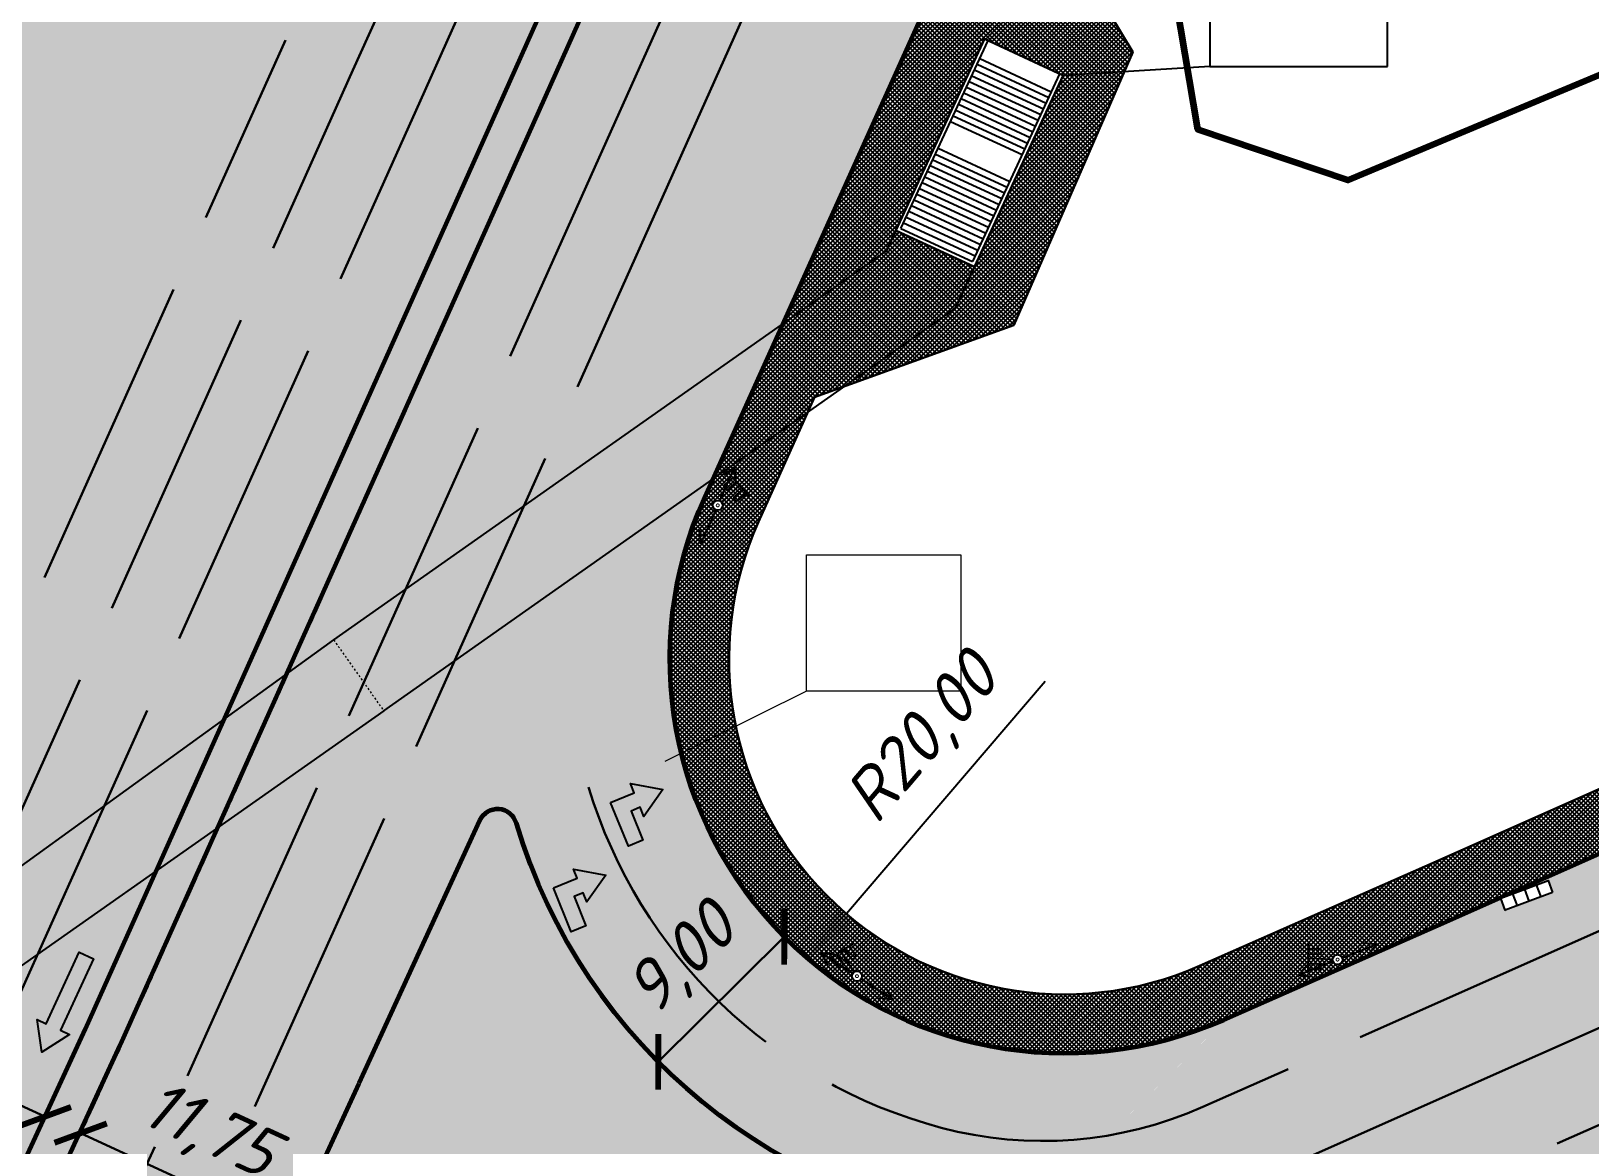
# Model space of a CAD drawing. Header units: metres. Extents: x 34785 to 38791, y 49888 to 55971.
# Drawn here: x 34937.5 to 35016.5, y 51437.3 to 51493.8 of the extents above; entities that cross this region are included whole.
import ezdxf

# ---------------------------------------------------------------- set-up
doc = ezdxf.new("R2010")
doc.units = ezdxf.units.M
doc.set_wipeout_variables(frame=1)
for name, pattern in [('CENTER', [2, 1.25, -0.25, 0.25, -0.25]), ('DASHED', [0.75, 0.5, -0.25]), ('DGN Style 3', [0.04996752550165467, 0.03569108964403905, -0.01427643585761562]), ('Трубопроводы', [2, 1.6, -0.4])]:
    doc.linetypes.add(name, pattern=pattern)
for name, color, linetype in [('08_Ось', 1, 'Continuous'), ('12_Тротуар', 33, 'Continuous'), ('13_Знаки', 7, 'Continuous'), ('_3Борт_проезды', 7, 'Continuous'), ('_4Борт_тротуар', 7, 'Continuous'), ('____пр.часть', 7, 'Continuous'), ('____размеры', 7, 'Continuous'), ('____Троутары', 7, 'Continuous'), ('___bort', 7, 'Continuous'), ('___тротуары', 7, 'Continuous'), ('__Освещение', 7, 'Continuous'), ('_Борт_тунель', 7, 'Continuous'), ('_РАЗМЕТКА', 7, 'Трубопроводы'), ('ливнеприемники', 7, 'Continuous')]:
    doc.layers.add(name, color=color, linetype=linetype)
for name, color, linetype, lineweight in [('11_Разметка', 7, 'DASHED', 30), ('8 Перех', 7, 'Continuous', 0), ('_ЗНАКИ', 7, 'Continuous', 0)]:
    doc.layers.add(name, color=color, linetype=linetype, lineweight=lineweight)
doc.styles.add('ACAD', font='isocpeui.ttf', dxfattribs={"height": 2.5})
doc.styles.get("Standard").update_dxf_attribs({"font": 'arial.ttf'})
doc.dimstyles.new('GENPLAN', dxfattribs={"dimtxt": 2.5, "dimasz": 2, "dimexe": 1.3, "dimexo": 1.5, "dimgap": 1.2, "dimtad": 1, "dimzin": 0, "dimtxsty": 'Standard', "dimblk1": 'OBLIQUE', "dimblk2": 'OBLIQUE', "dimsah": 1, "dimcen": -2, "dimaunit": 1, "dimadec": 3, "dimazin": 0, "dimtfac": 0.75, "dimtix": 1, "dimtmove": 0, "dimatfit": 3, "dimfxl": 1, "dimtvp": 1.2, "dimarcsym": 0})
picture_1 = doc.add_image_def('image2.gif', size_in_pixel=(600, 598))
picture_2 = doc.add_image_def('image9.png', size_in_pixel=(1200, 1062))

# ---------------------------------------------------------------- blocks, each defined once
blk = doc.blocks.new('блок')
at = {"color": 5, "linetype": 'Continuous'}
for p, q in [((35187.62339700857, 51625.3974191385), (35186.87737450856, 51625.3974191385)), ((35187.09372100857, 51625.39571369632), (35187.09372100857, 51624.8052961385)), ((35187.37720950857, 51625.39834821327), (35187.37720950857, 51624.8052961385)), ((35187.62339700857, 51625.3974191385), (35188.37687950856, 51625.3974191385)), ((35187.86958450857, 51625.39665174402), (35187.86958450857, 51624.78707663849)), ((35188.13815250857, 51625.39665174402), (35188.13815250857, 51624.7961861385))]:
    blk.add_line(p, q, dxfattribs=at)
for points in [[(35186.7105432247, 51625.17240654149), (35186.75613753038, 51625.85721414952)], [(35187.29460797047, 51625.43166757642), (35186.75613753038, 51625.85721414952)], [(35187.94030999055, 51622.37271890267), (35188.47545987415, 51621.94300399391)], [(35188.52637026227, 51622.62743692204), (35188.47545987415, 51621.94300399391)]]:
    blk.add_lwpolyline(points, dxfattribs=at)
for centre, radius, start, end in [((35187.23546525856, 51624.93132654334, 0.1), 0.189671018749069, 221.6415580309559, 318.3584419690441), ((35187.99971219188, 51624.91416870242, 0.1), 0.1818944932519912, 224.3238462181604, 319.561470587205)]:
    blk.add_arc(centre, radius, start, end, dxfattribs=at)
blk.add_wipeout([(35187.88439807256, 51623.84411248673), (35187.889137268794, 51623.87174591106), (35187.890962023834, 51623.899723337505), (35187.88985234529, 51623.92773823952), (35187.88582039102, 51623.95548367998), (35187.87891033597, 51623.98265567402), (35187.86919788813, 51624.00895651961), (35187.85678945913, 51624.03409805916), (35187.841820998314, 51624.05780483672), (35187.824456503266, 51624.07981711585), (35187.80488622302, 51624.09989372544), (35187.78332457368, 51624.117814701945), (35187.76000778917, 51624.13338369939), (35187.735191333064, 51624.14643014058), (35187.70914709966, 51624.15681108599), (35187.68216043501, 51624.164412799786), (35187.65452701068, 51624.16915199603), (35187.62654958424, 51624.17097675107), (35187.59853468223, 51624.16986707252), (35187.57078924177, 51624.165835118256), (35187.54361724773, 51624.158925063195), (35187.51731640214, 51624.14921261537), (35187.492174862586, 51624.13680418637), (35187.46846808503, 51624.12183572555), (35187.4464558059, 51624.1044712305), (35187.42637919631, 51624.084900950256), (35187.408458219805, 51624.06333930091), (35187.39288922236, 51624.0400225164), (35187.37984278116, 51624.0152060603), (35187.36946183576, 51623.98916182689), (35187.36186012196, 51623.96217516225), (35187.35712092572, 51623.934541737915), (35187.35529617068, 51623.90656431147), (35187.35640584923, 51623.87854940946), (35187.360437803494, 51623.850803969006), (35187.36734785855, 51623.823631974956), (35187.37706030638, 51623.797331129375), (35187.38946873538, 51623.77218958982), (35187.4044371962, 51623.74848281227), (35187.42180169125, 51623.726470533125), (35187.441371971494, 51623.70639392354), (35187.46293362084, 51623.68847294704), (35187.486250405345, 51623.67290394959), (35187.51106686145, 51623.6598575084), (35187.537111094854, 51623.649476563), (35187.5640977595, 51623.64187484919), (35187.591731183835, 51623.637135652956), (35187.61970861028, 51623.63531089791), (35187.64772351229, 51623.63642057646), (35187.675468952744, 51623.64045253073), (35187.70264094679, 51623.64736258578), (35187.728941792375, 51623.65707503362), (35187.75408333193, 51623.66948346261), (35187.77779010948, 51623.68445192343), (35187.79980238862, 51623.701816418485), (35187.819878998205, 51623.72138669872), (35187.83779997471, 51623.742948348074), (35187.85336897215, 51623.76626513258), (35187.86641541335, 51623.791081588686), (35187.87679635875, 51623.81712582209)], dxfattribs=at)
for p, q in [((35187.52196816464, 51624.13194650638), (35186.75613753038, 51625.85721414952)), ((35187.62339700857, 51624.1494056385), (35187.62339700857, 51625.3974191385)), ((35187.72304884415, 51623.67416621704), (35188.47545987415, 51621.94300399391))]:
    blk.add_line(p, q, dxfattribs=at)
at = {"color": 5, "linetype": 'Continuous', "const_width": 0.15}
blk.add_lwpolyline([(35187.59839700857, 51623.9034466385, 1), (35187.64839700857, 51623.9034466385, 1)], format="xyb", close=True, dxfattribs=at)
at = {"color": 5, "linetype": 'Continuous'}
blk.add_circle((35187.62339700857, 51623.9034466385), 0.25, dxfattribs=at)
blk = doc.blocks.new('*D57')
at = {"layer": '____Троутары', "color": 0, "lineweight": -2, "transparency": 16777216}
blk.add_line((34988.86633087678, 51460.78051053139), (34978.78971688806, 51449.00241250623), dxfattribs=at)
at = {"layer": '____Троутары', "color": 0, "transparency": 16777216}
blk.add_solid([(34978.40978752678, 51449.32745662698), (34979.16964624935, 51448.67736838548), (34976.83945216357, 51446.72283633851)], dxfattribs=at)
at = {"layer": 'Defpoints', "color": 0, "transparency": 16777216}
for p in [(34989.84121699344, 51461.92001078994), (34976.83945216357, 51446.72283633851)]:
    blk.add_point(p, dxfattribs=at)
at = {"layer": '____Троутары', "color": 0, "transparency": 16777216, "insert": (34982.75153769372, 51457.7864878547), "char_height": 2.5, "attachment_point": 5, "rotation": 49.45174476587432, "style": 'ACAD'}
blk.add_mtext('R20,00', dxfattribs=at)
blk = doc.blocks.new('_Oblique')
at = {"color": 0, "linetype": 'ByBlock', "lineweight": -2}
blk.add_line((-0.5, -0.5), (0.5, 0.5), dxfattribs=at)
blk = doc.blocks.new('_ArchTick')
at = {"color": 0, "linetype": 'ByBlock', "const_width": 0.15}
blk.add_lwpolyline([(-0.5, -0.5), (0.5, 0.5)], dxfattribs=at)
blk = doc.blocks.new('*D88')
at = {"layer": '____размеры', "color": 0, "lineweight": 30, "transparency": 16777216}
blk.add_line((34975.64112641492, 51447.83606860173), (34969.2510856546, 51441.49829461703), dxfattribs=at)
at = {"layer": '____размеры', "color": 0, "lineweight": -2, "transparency": 16777216}
for p, q in [((34976.69742207904, 51446.77106180834), (34976.55658265716, 51446.91306271412)), ((34968.19478999048, 51442.56330141042), (34968.33562941237, 51442.42130050463))]:
    blk.add_line(p, q, dxfattribs=at)
at = {"layer": 'Defpoints', "color": 0, "transparency": 16777216}
for p in [(34975.64112641492, 51447.83606860173), (34969.2510856546, 51441.49829461703), (34969.2510856546, 51441.49829461703)]:
    blk.add_point(p, dxfattribs=at)
at = {"layer": '____размеры', "color": 0, "lineweight": 30, "transparency": 16777216, "xscale": 2, "yscale": 2, "zscale": 2}
for p, rotation in [((34975.64112641492, 51447.83606860173), 44.76471618429696), ((34969.2510856546, 51441.49829461703), 224.764716184297)]:
    blk.add_blockref('_ArchTick', p, dxfattribs=dict(at, rotation=rotation))
at = {"layer": '____размеры', "color": 0, "transparency": 16777216, "insert": (34970.54477383935, 51446.58419383748), "char_height": 2.5, "attachment_point": 5, "rotation": 44.764716184296944, "style": 'ACAD'}
blk.add_mtext('9,00', dxfattribs=at)
blk = doc.blocks.new('*D90')
at = {"layer": '____размеры', "color": 0, "lineweight": -2, "transparency": 16777216}
for p, q in [((34924.64685209282, 51446.54045356767), (34924.58591745883, 51446.40835062075)), ((34938.76072786793, 51440.03019868892), (34938.69979323393, 51439.89809574201))]:
    blk.add_line(p, q, dxfattribs=at)
at = {"layer": '____размеры', "color": 0, "lineweight": 30, "transparency": 16777216}
blk.add_line((34924.04140672671, 51445.22788119606), (34938.15528250182, 51438.71762631732), dxfattribs=at)
at = {"layer": 'Defpoints', "color": 0, "transparency": 16777216}
for p in [(34924.01857047885, 51445.17837346227), (34938.15528250182, 51438.71762631732), (34938.13244625395, 51438.66811858352)]:
    blk.add_point(p, dxfattribs=at)
at = {"layer": '____размеры', "color": 0, "lineweight": 30, "transparency": 16777216, "xscale": 2, "yscale": 2, "zscale": 2}
for p, rotation in [((34924.04140672671, 51445.22788119606), 155.2377173302796), ((34938.15528250182, 51438.71762631732), 335.2377173302796)]:
    blk.add_blockref('_ArchTick', p, dxfattribs=dict(at, rotation=rotation))
at = {"layer": '____размеры', "color": 0, "transparency": 16777216, "insert": (34932.22925151942, 51444.42449794641), "char_height": 2.5, "attachment_point": 5, "rotation": 335.23771733027957, "style": 'ACAD'}
blk.add_mtext('15,50', dxfattribs=at)
blk = doc.blocks.new('*D91')
at = {"layer": '____размеры', "color": 0, "lineweight": -2, "transparency": 16777216}
for p, q in [((34940.59893293193, 51439.24223153311), (34940.51516419587, 51439.06064347516)), ((34951.26837517141, 51434.32029062547), (34951.18460643535, 51434.13870256751))]:
    blk.add_line(p, q, dxfattribs=at)
at = {"layer": '____размеры', "color": 0, "lineweight": 30, "transparency": 16777216}
blk.add_line((34939.97060903162, 51437.88019454653), (34950.6400512711, 51432.95825363888), dxfattribs=at)
at = {"layer": 'Defpoints', "color": 0, "transparency": 16777216}
for p in [(34939.9706000501, 51437.88017507701), (34950.64004228958, 51432.95823416937), (34950.6400512711, 51432.95825363888)]:
    blk.add_point(p, dxfattribs=at)
at = {"layer": '____размеры', "color": 0, "lineweight": 30, "transparency": 16777216, "xscale": 2, "yscale": 2, "zscale": 2}
for p, rotation in [((34939.97060903162, 51437.88019454653), 155.2355607339314), ((34950.6400512711, 51432.95825363888), 335.2355607339314)]:
    blk.add_blockref('_ArchTick', p, dxfattribs=dict(at, rotation=rotation))
at = {"layer": '____размеры', "color": 0, "transparency": 16777216, "insert": (34946.43632933865, 51437.87092571369), "char_height": 2.5, "attachment_point": 5, "rotation": 335.23556073393144, "style": 'ACAD'}
blk.add_mtext('11,75', dxfattribs=at)
blk = doc.blocks.new('117VZ')
at = {"color": 0, "linetype": 'Continuous'}
blk.add_wipeout([(1.6285489435663936, -0.6645717324286404), (-1.62410949450276, -0.6644815814653429), (-1.6204336553285326, 0.6582993165949267), (1.6321981931370158, 0.6603834056063551)], dxfattribs=at)
for p, q in [((-0.7997398684807985, 0.6469083133864717), (-0.7997398684807985, -0.6530916866135283)), ((0.0002601315192016784, 0.6469083133864717), (0.0002601315192012343, -0.6530916866135285)), ((0.7984410262955048, 0.6449360717574699), (0.8020792367428977, -0.6550639282425301))]:
    blk.add_line(p, q, dxfattribs=at)
blk.add_lwpolyline([(1.596352316878786, -0.652825038273477), (-1.601558973704495, -0.6550639282425301), (-1.597909724133872, 0.6488805550154735), (1.600001566449409, 0.6511194449845266), (1.596352316878786, -0.652825038273477)], close=True, dxfattribs=at)
at = {"color": 7, "linetype": 'Continuous'}
blk.add_lwpolyline([(-1.624109494502759, -0.6644815814653431), (-1.624109494502758, -0.6644815814653432), (-1.601585331719413, -0.6644821353224458)], dxfattribs=at)

msp = doc.modelspace()

# ---------------------------------------------------------------- hatches: boundary and pattern name
at = {"layer": '____пр.часть', "lineweight": 30, "true_color": 0x939598, "transparency": 33554585}
h = msp.add_hatch(color=252, dxfattribs=at)
h.dxf.hatch_style = 1
edge = h.paths.add_edge_path()
edge.add_line((34865.20353559087, 52292.88609320332), (34859.25979325775, 52306.26231047075))
edge.add_arc((34839.15524581457, 52297.32882446601), 22.00000000208382, 23.95804235668056, 110.8843533301907)
edge.add_line((34831.31262271902, 52317.88346537925), (34829.17835730525, 52317.06913642545))
edge.add_line((34829.17835730525, 52317.06913642545), (34847.19967536553, 52325.32487608253))
edge.add_line((34847.19967536553, 52325.32487608253), (34853.10912412591, 52323.43542530289))
edge.add_arc((34853.24907699096, 52324.02506612614), 0.6060223633498893, 256.6477686835266, 369.3563728514596)
edge.add_line((34853.84703697708, 52324.12359003129), (34852.11227572164, 52327.56954702493))
edge.add_line((34852.11227572164, 52327.56954702493), (34859.71819915083, 52331.08844854283))
edge.add_line((34859.71819915083, 52331.08844854283), (34875.60101923163, 52295.34462919525))
edge.add_arc((34829.90886595425, 52275.04125191639), 50.00000000050895, 13.471760098258414, 23.958042353012786, ccw=False)
edge.add_line((34878.53310908793, 52286.68955564388), (34882.5958917852, 52269.73002760486))
edge.add_arc((34931.22013491852, 52281.37833133223), 50.00000000012743, 193.4717600982177, 203.9580446149915)
edge.add_line((34885.52798244305, 52261.07495224965), (34919.12932940434, 52185.79010337964))
edge.add_arc((34964.78802049549, 52206.16861969675), 49.99999999443588, 204.0522976161979, 208.2254327748344)
edge.add_line((34920.73334016336, 52182.52152388612), (34940.91218986097, 52144.92820671847))
edge.add_arc((34852.80282919007, 52097.63401509378), 99.99999999633634, 23.84641091188422, 28.22543277477189, ccw=False)
edge.add_line((34944.26607785222, 52138.06264533811), (34995.18215829806, 52018.80134819804))
edge.add_line((34995.18215829806, 52018.80134819804), (34983.96507432395, 52013.84376527147))
edge.add_arc((34982.40834075521, 52012.71545371998), 1.92263006355351, 35.93438434031003, 215.9343843404373)
edge.add_line((34980.85160718647, 52011.58714216849), (34987.63392275335, 51996.24324819262))
edge.add_line((34987.63392275335, 51996.24324819262), (35050.52051672102, 51854.9460850476))
edge.add_arc((35114.47255885644, 51883.4089785531), 69.99999999997861, 203.9922308046698, 214.008065726439)
edge.add_arc((33874.54866854432, 51046.81576894091), 1425.760492905205, 33.13305738836232, 34.008065726158975, ccw=False)
edge.add_arc((35070.99770321073, 51827.75510943577), 2.999999999994702, 213.1330573880977, 315.0850823070435)
edge.add_arc((35051.87749037435, 51846.81862068347), 29.99999999998171, 315.0850823070042, 331.7294880062929)
edge.add_arc((35051.87749037434, 51846.81862068347), 29.9999999999997, 331.7294880062938, 342.5251705295843)
edge.add_line((35080.49295921522, 51837.81001685065), (35081.89770737298, 51842.27214304511))
edge.add_line((35081.89770737298, 51842.27214304511), (35089.97828397109, 51867.93977058784))
edge.add_arc((35078.53209643473, 51871.54321212095), 12.00000000000532, 342.5251705296938, 383.9922305312064)
edge.add_line((35089.49530368124, 51876.422565241), (35028.1658341986, 52014.22109461844))
edge.add_line((35028.1658341986, 52014.22109461844), (35012.99505158117, 52048.54231652449))
edge.add_arc((35011.43831801441, 52047.41400497025), 1.922630063549076, 35.93438444136359, 191.7455395545329)
edge.add_line((35009.55594528091, 52047.02262375783), (34998.37762240422, 52042.09537246587))
edge.add_line((34998.37762240422, 52042.09537246587), (34952.43160893521, 52141.85090131257))
edge.add_arc((35043.8948575989, 52182.27953155794), 99.99999999815819, 199.6546555027742, 203.84641091207, ccw=False)
edge.add_line((34949.72115452388, 52148.64452525841), (34935.33290268527, 52188.92978473957))
edge.add_arc((34841.15919960714, 52155.29477843885), 100.0000000014858, 19.65465550281937, 23.95804461495635)
edge.add_line((34932.54350455923, 52195.90153660446), (34900.60639547826, 52267.7750534126))
edge.add_arc((34854.9142430006, 52247.47167432875), 50.00000000264298, 23.9580446152981, 34.44432911087208)
edge.add_line((34896.14805013508, 52275.75193510301), (34886.86924680437, 52289.28081979142))
edge.add_arc((34928.10305393603, 52317.5610805641), 49.99999999942184, 203.9580423256934, 214.4443291112097, ccw=False)
edge.add_line((34882.41090064996, 52297.25770330748), (34866.22096812899, 52333.69267021396))
edge.add_line((34866.22096812899, 52333.69267021396), (34873.87496766529, 52337.11135520889))
edge.add_line((34873.87496766529, 52337.11135520889), (34875.01656170307, 52334.14050649679))
edge.add_line((34875.01656170307, 52334.14050649679), (34875.80345046972, 52333.90852950644))
edge.add_line((34875.80345046972, 52333.90852950644), (34879.56431939234, 52339.76104772232))
edge.add_line((34879.56431939234, 52339.76104772232), (34898.71407585727, 52348.4192183496))
edge.add_line((34898.71407585727, 52348.4192183496), (34899.04437794968, 52348.55765459332))
edge.add_arc((34908.70794166086, 52325.50086521579), 24.99999999999717, 112.7395369926106, 203.9580423249062)
edge.add_line((34885.86186501742, 52315.34917658768), (34890.61416588088, 52304.65426328444))
edge.add_arc((34981.99847245464, 52345.26101779692), 100.000000000017, 203.9580423249066, 212.25687180621)
edge.add_line((34897.43209083255, 52291.88942329807), (34905.59042250185, 52280.54874514828))
edge.add_arc((34855.69751587098, 52246.32962961248), 60.50000000106817, 24.97545031651191, 34.444329111041384, ccw=False)
edge.add_arc((34921.42324506868, 52276.94694152186), 12.00718108453288, 204.989203248499, 292.4107510364524)
edge.add_line((34926.00090904143, 52265.84660863725), (34928.78074524801, 52267.07964204389))
edge.add_line((34928.78074524801, 52267.07964204389), (34931.61900560818, 52260.68087052815))
edge.add_arc((34937.74679373857, 52246.98946846512), 15.0001425934076, 114.1116039222171, 203.9578189039413)
edge.add_line((34924.0389936929, 52240.89845083827), (34927.75126421268, 52232.5440961306))
edge.add_line((34927.75126421268, 52232.5440961306), (34942.13885657907, 52200.16524621176))
edge.add_line((34942.13885657907, 52200.16524621176), (34942.95294562927, 52198.28644357422))
edge.add_arc((34989.01346419009, 52217.73968571639), 49.99999999934321, 202.896323701567, 212.7730636486073)
edge.add_line((34946.97240505047, 52190.67403689076), (34952.82039001838, 52181.59036468813))
edge.add_line((34952.82039001838, 52181.59036468813), (34963.96406113212, 52150.38951503488))
edge.add_line((34963.96406113212, 52150.38951503488), (34970.13322556006, 52136.43277653799))
edge.add_arc((35015.86484989333, 52156.64709166129), 50.00000000063348, 203.8464109120575, 215.8382585403488)
edge.add_line((34975.33119789135, 52127.37213554781), (34996.99936664968, 52097.37072380996))
edge.add_line((34996.99936664968, 52097.37072380996), (35014.40178265705, 52061.32953561925))
edge.add_arc((35025.20802407587, 52066.54730778734), 12.00000000000161, 205.7734811012697, 258.4413808008578)
edge.add_line((35022.80357940865, 52054.79066516105), (35042.56690384822, 52050.74871019433))
edge.add_line((35042.56690384822, 52050.74871019433), (35040.14788847225, 52043.58819557678))
edge.add_line((35040.14788847225, 52043.58819557678), (35021.08574596667, 52047.48674623871))
edge.add_line((35021.08574596667, 52047.48674623871), (35035.68639670706, 52015.75824591468))
edge.add_arc((35048.3961563279, 52006.88626697085), 15.49999999997519, 118.11973862163279, 145.0832413393292, ccw=False)
edge.add_line((35041.09076221157, 52020.55671746835), (35045.38518436036, 52014.29801762845))
edge.add_arc((35048.39615632792, 52006.88626697084), 8.000000000001508, 112.109105051214, 203.9922305312364)
edge.add_line((35041.08735149692, 52003.6333648908), (35059.68847906718, 51961.839296793))
edge.add_arc((35082.52849416411, 51972.00461579309), 25.00000000003511, 203.9922305311528, 272.8874259731611)
edge.add_line((35083.78783820759, 51947.03635488886), (35108.04093299856, 51948.25962753001))
edge.add_arc((35106.78158895505, 51973.2278884342), 24.99999999999408, 272.8874259732161, 338.9886212787381)
edge.add_line((35130.11931989485, 51964.2640547353), (35120.43819268117, 51938.36829851675))
edge.add_arc((35117.6309838189, 51939.42639983686), 3.000000000005581, 339.3474246797032, 467.7952733051588)
edge.add_arc((35106.78158897184, 51973.22788843526), 32.50000000020417, 272.8874259435289, 287.79527327662646, ccw=False)
edge.add_line((35108.41873621158, 51940.76914925875), (35084.16564142064, 51939.54587661759))
edge.add_arc((35082.52849416404, 51972.00461579322), 32.50000000016637, 252.1819156358801, 272.8874259732905, ccw=False)
edge.add_arc((35071.97163865181, 51939.15948218555), 1.999999999997412, 72.1819156355504, 203.992230531644)
edge.add_line((35070.14443744408, 51938.34625666554), (35095.28207057231, 51881.86559726403))
edge.add_arc((35097.10927178003, 51882.67882278514), 2.000000000420532, 203.9922305603782, 339.0161227419069)
edge.add_line((35098.97663424534, 51881.96261232386), (35106.24511537402, 51900.91359055485))
edge.add_line((35106.24511537402, 51900.91359055485), (35116.17176803129, 51897.10885894362))
edge.add_line((35116.17176803129, 51897.10885894362), (35104.47343458391, 51865.38245218099))
edge.add_arc((35118.54719116172, 51860.19310002599), 15.00000000000292, 159.7597860346364, 293.9872163681083)
edge.add_line((35124.6451832505, 51846.4885572578), (35129.53587978708, 51835.54536474275))
edge.add_line((35129.53587978708, 51835.54536474275), (35120.00246353014, 51831.28472089449))
edge.add_arc((35127.15054841003, 51817.9970567016), 15.08831127572543, 118.2779826596066, 191.4009202035237)
edge.add_line((35112.35995969235, 51815.01450367819), (35113.67777851903, 51808.54433714038))
edge.add_arc((35211.66596078862, 51828.50219612755), 99.99999999925708, 191.5123172041148, 199.3512800589824)
edge.add_line((35117.31548466011, 51795.36629936627), (35134.72949659745, 51745.78199719932))
edge.add_line((35134.72949659745, 51745.78199719932), (35126.71713907251, 51742.78777439199))
edge.add_line((35126.71713907251, 51742.78777439199), (35108.56687066489, 51787.08481418426))
edge.add_arc((35211.51067320452, 51829.26461999878), 111.2499999994185, 191.5123172041463, 202.2806900602556, ccw=False)
edge.add_line((35102.49882042937, 51807.06150187545), (35101.62527385769, 51811.35040083706))
edge.add_arc((35093.78621927607, 51809.75377211807), 7.999999999996456, 11.51231720413747, 109.0676693542744)
edge.add_arc((35095.61524589399, 51808.35581255864), 9.999999999492891, 116.3753876000319, 219.6441749130603)
edge.add_line((35087.91503028041, 51801.97563391738), (35092.7831450376, 51796.10032300353))
edge.add_line((35092.7831450376, 51796.10032300353), (35100.77185923037, 51786.45877139158))
edge.add_arc((35023.76970314026, 51722.65698491676), 99.99999999951893, 28.639940108702092, 39.64417495720829, ccw=False)
edge.add_line((35111.53461039503, 51770.58736207432), (35126.71813366367, 51742.78494134453))
edge.add_line((35126.71813366367, 51742.78494134453), (35118.37074506356, 51739.66217807903))
edge.add_arc((34825.22513352006, 51612.69474206294), 319.4606069231589, 23.41843563323757, 28.88118658897568)
edge.add_arc((35023.76970313999, 51722.65698491655), 92.49999999986528, 28.6399401087558, 39.64417495721095)
edge.add_line((35094.99669752358, 51781.67363740595), (35087.00798333072, 51791.31518901802))
edge.add_line((35087.00798333072, 51791.31518901802), (35083.2951222146, 51795.79622829609))
edge.add_line((35083.2951222146, 51795.79622829609), (35080.89413105045, 51798.69397625282))
edge.add_arc((35078.58406636772, 51796.77992265858), 2.999999999998984, 39.64417495694915, 162.5251705296729)
edge.add_line((35075.72251948364, 51797.68078304185), (35067.50567285024, 51771.58029919626))
edge.add_line((35067.50567285024, 51771.58029919626), (35060.34125012236, 51748.82279768569))
edge.add_arc((34918.2177548793, 51793.5655300551), 148.9999999999573, 334.94367707997714, 342.52517052968847, ccw=False)
edge.add_line((35053.19564899777, 51730.46269256478), (34992.72047792523, 51601.10541542048))
edge.add_line((34992.72047792523, 51601.10541542048), (34992.19430351963, 51599.97992065619))
edge.add_arc((34994.37219999536, 51599.57173670625), 2.215817500598614, 169.3847068913173, 348.6115046509646)
edge.add_line((34996.5443899179, 51599.13420026629), (34996.61581312522, 51599.28432682306))
edge.add_line((34996.61581312522, 51599.28432682306), (35020.62194865576, 51588.06133894595))
edge.add_line((35020.62194865576, 51588.06133894595), (35005.15593906092, 51553.73243798801))
edge.add_line((35005.15593906092, 51553.73243798801), (34996.25210472043, 51524.83980512013))
edge.add_line((34996.25210472043, 51524.83980512013), (34971.60636746709, 51470.13525654108))
edge.add_arc((34989.84121699324, 51461.92001078976), 19.99999999989273, 155.7472704870796, 293.7821618814421)
edge.add_line((34997.90642536993, 51443.61830557313), (34998.052205429, 51443.67421761093))
edge.add_line((34998.052205429, 51443.67421761093), (34987.26902896625, 51433.03430760046))
edge.add_arc((34989.84121699345, 51461.92001078997), 28.99999999999465, 196.6710331135511, 264.9113986427029, ccw=False)
edge.add_arc((34961.10218741599, 51453.31372361456), 0.999999999996542, 16.67103311273592, 155.3397166634001)
edge.add_line((34960.19338979694, 51453.73096082237), (34937.62977754119, 51404.75548430749))
edge.add_arc((34938.53781517858, 51404.33659571961), 0.9999999999938539, 155.2355607338906, 311.7990617482831)
edge.add_arc((35011.83560937824, 51322.35851246693), 108.9680533990452, 113.94768087931041, 131.8003725025143, ccw=False)
edge.add_line((34967.60522828739, 51421.94621276237), (34987.59774172016, 51431.12953009247))
edge.add_arc((34987.18033282737, 51432.03824886978), 1.000000000009133, 294.6711078049277, 444.9113986423704)
edge.add_line((34987.26902896625, 51433.03430760046), (34998.062966806, 51443.68094796744))
edge.add_line((34998.062966806, 51443.68094796744), (35153.85278973184, 51513.1098385079))
edge.add_arc((35103.09575115455, 51611.08557840477), 110.3427504346177, 297.3867410559023, 301.6509743725986)
edge.add_line((35160.99738724544, 51517.15516207719), (35168.25574098892, 51501.11939543553))
edge.add_line((35168.25574098892, 51501.11939543553), (35004.2621359363, 51428.77836366851))
edge.add_line((35004.2621359363, 51428.77836366851), (34994.72365629957, 51424.49867791263))
edge.add_line((34994.72365629957, 51424.49867791263), (34983.04278478731, 51419.13321197708))
edge.add_line((34983.04278478731, 51419.13321197708), (34971.36191327504, 51413.76774604154))
edge.add_arc((35011.8550440599, 51322.3330351314), 99.99999999989997, 113.8868226094358, 129.690781888804)
edge.add_arc((35011.85504406018, 51322.33303513111), 100.000000000301, 129.6907818888194, 145.4947411681206)
edge.add_arc((34936.86429202731, 51373.88288585451), 8.999999999968647, 145.4947411674176, 249.4181190284741)
edge.add_line((34933.70038149741, 51365.45734906696), (34931.52828735198, 51356.41842854526))
edge.add_arc((34927.30973994926, 51345.1843795057), 12.00000000050585, 69.41811887890246, 158.5665483267016)
edge.add_line((34916.13962842651, 51349.56942324339), (34914.68605027227, 51345.86776184644))
edge.add_line((34914.68605027227, 51345.86776184644), (34883.759532932, 51357.99605875822))
edge.add_arc((34875.32196223628, 51361.12773574585), 8.999999999998565, 339.6371585719534, 473.6264614779935)
edge.add_line((34871.7150124117, 51369.37333535794), (34875.00668253075, 51380.63666275928))
edge.add_arc((34869.48786856852, 51391.90714989628), 12.54915088183406, 296.0895827336478, 471.6077570399054)
edge.add_line((34864.86663838619, 51403.57442976166), (34880.60931364442, 51410.59557539796))
edge.add_arc((34868.42971185636, 51391.43820689356), 22.70126577371668, -9.880600478945325, 57.55319032455537, ccw=False)
edge.add_line((34890.79426070573, 51387.54277078275), (34897.65162024841, 51390.54244966011))
edge.add_arc((34896.44930367366, 51393.29098287833), 2.999999999595928, 293.6264607842426, 334.943677082796)
edge.add_line((34899.16697939386, 51392.0204559493), (34913.90218601873, 51423.53927885374))
edge.add_arc((34912.9962941116, 51423.96278782989), 1.000000000136835, 334.9436771023417, 474.0543755317656)
edge.add_line((34912.58869066784, 51424.8759468702), (34880.60373634741, 51410.59894045012))
edge.add_line((34880.60373634741, 51410.59894045012), (34864.86489525129, 51403.57767937508))
edge.add_line((34864.86489525129, 51403.57767937508), (34861.37504790772, 51411.87179671002))
edge.add_line((34861.37504790772, 51411.87179671002), (34914.05280132994, 51435.38537223814))
edge.add_arc((34905.90073234213, 51453.64855299119), 20.00000000001319, 294.0543758882395, 334.943677079757)
edge.add_line((34924.01857047882, 51445.17837346221), (34928.17701663895, 51454.07335073776))
edge.add_line((34928.17701663895, 51454.07335073776), (34932.07883428669, 51466.74692574392))
edge.add_arc((34920.61006019799, 51470.27782094241), 12.00000000001247, 342.8879540222841, 401.8868257520986)
edge.add_line((34929.5436412056, 51478.28975768585), (34914.1576598407, 51495.44564836576))
edge.add_line((34914.1576598407, 51495.44564836576), (34920.85784600362, 51501.45460097049))
edge.add_line((34920.85784600362, 51501.45460097049), (34923.02341607715, 51499.03991683586))
edge.add_arc((34931.95699726222, 51507.05185338169), 12.0000000001928, 221.8868244839728, 342.8519532772657)
edge.add_line((34943.4235505145, 51503.5137526882), (34980.31100148651, 51592.27055126877))
edge.add_line((34980.31100148651, 51592.27055126877), (34984.40826950189, 51601.03466759623))
edge.add_line((34984.40826950189, 51601.03466759623), (35046.40145969651, 51733.63900988815))
edge.add_arc((34918.21775487928, 51793.56553005512), 141.4999999999761, 334.9436770799879, 354.3647269509896)
edge.add_arc((35044.10639762552, 51781.1437899532), 15.00000000135819, 354.36472695982, 473.7504802303828)
edge.add_line((35038.06508220067, 51794.87341150581), (35029.65075805745, 51791.25841916238))
edge.add_line((35029.65075805745, 51791.25841916238), (35024.55141723272, 51802.8661192736))
edge.add_line((35024.55141723272, 51802.8661192736), (35032.9245661675, 51806.55585725261))
edge.add_line((35032.9245661675, 51806.55585725261), (35044.99618282495, 51811.86761647824))
edge.add_arc((35038.95486739848, 51825.59723802867), 15.00000000000559, 293.7504802393881, 383.9922308043767)
edge.add_line((35052.65887642754, 51831.69642949407), (34980.77803756872, 51993.20237176941))
edge.add_line((34980.77803756872, 51993.20237176941), (34974.01885694022, 52008.49392668232))
edge.add_arc((34966.70179704533, 52005.25963626641), 7.999999999992878, 23.84641088248959, 114.3369128019036)
edge.add_line((34963.40498548805, 52012.54874002173), (34962.10871655, 52011.96244648555))
edge.add_line((34962.10871655, 52011.96244648555), (34957.94561107548, 52018.31096702128))
edge.add_arc((34951.76408940543, 52031.97803656246), 15.0000000000226, 294.3369128024629, 375.4622175682611)
edge.add_line((34966.22118642702, 52035.97707966165), (34947.65065732868, 52103.11212528602))
edge.add_arc((34899.4603339223, 52089.7819816217), 50.00000000123435, 15.46221756831385, 23.8464109118811)
edge.add_line((34945.19195825617, 52109.99629674511), (34944.26799641343, 52112.08661123923))
edge.add_arc((34925.97534668032, 52104.00088519001), 20.00000000003148, 23.84641091204223, 36.98617564188718)
edge.add_line((34941.95096054172, 52116.03333139819), (34935.45978247769, 52124.65174135924))
edge.add_arc((34951.43539633882, 52136.68418756739), 19.99999999979481, 203.8464109120006, 216.9861756422679, ccw=False)
edge.add_line((34933.14274660592, 52128.59846151828), (34931.46122303906, 52132.40263710367))
edge.add_arc((34852.80282918578, 52097.63401509161), 86.00000000114011, 23.84641091202671, 28.22543277470265)
edge.add_line((34928.57687936658, 52138.30701989079), (34914.3341107258, 52164.84138269551))
edge.add_arc((34931.95598286067, 52174.30022102079), 20.00000000003665, 197.1217338557959, 208.2254327746913, ccw=False)
edge.add_line((34912.84235469061, 52168.41216377091), (34907.83615628329, 52184.66312921551))
edge.add_arc((34888.72252811258, 52178.77507196544), 20.00000000070677, 17.12173385579371, 23.95804461479517)
edge.add_line((34906.9993891034, 52186.89642359867), (34887.30682403668, 52231.21395724671))
edge.add_arc((34876.34070744336, 52226.3411462689), 11.99999999849726, 23.95804460774474, 114.7529384581297)
edge.add_line((34871.31623170229, 52237.23860668367), (34866.78661245568, 52235.15014192702))
edge.add_line((34866.78661245568, 52235.15014192702), (34864.12214733654, 52244.37723418872))
edge.add_line((34864.12214733654, 52244.37723418872), (34867.52111820505, 52245.92586316689))
edge.add_arc((34862.5457870289, 52256.84584850056), 11.99999999999713, 294.4948173690126, 373.4717600981755)
edge.add_line((34874.21560538086, 52259.64144139511), (34868.54649177126, 52283.30637707643))
edge.add_arc((34819.92224863571, 52271.65807334831), 50.00000000247597, 13.47176009846461, 23.95804235110739)
edge.add_line((34865.61440191556, 52291.96145062644), (34865.20353559087, 52292.88609320332))
at = {"layer": '____Троутары', "transparency": 33554559}
h = msp.add_hatch(dxfattribs=at)
h.set_pattern_fill('ANSI37', color=1, scale=0.05)
h.set_pattern_definition([(45, (0, 0), (-0.1122532015133644, 0.1122532015133644), []), (135, (0, 0), (-0.1122532015133644, -0.1122532015133644), [])])
h.paths.add_polyline_path([(35110.12432116859, 51757.52203411379), (35104.95224235092, 51766.99258378745, 0.02069821609819847), (35101.00828444811, 51773.55346374843, -0.0258893040127211), (35096.95830492038, 51755.95377136518, -0.0001626065163088575), (35096.92712556208, 51755.84463188782), (35099.82894038151, 51755.08079216273, 7.299160662979534e-05), (35099.84316799663, 51755.13062798078, 0.01484651300616947), (35102.43281033917, 51765.34681574156), (35107.44297289443, 51756.17274956327), (35109.07036762609, 51752.6481871603), (35112.83189796094, 51751.65804599843)])
h.paths.add_polyline_path([(35112.83189796094, 51751.65804599843), (35109.07036762609, 51752.6481871603), (35115.64706500911, 51738.40457442089), (35181.02329347286, 51590.30545191879), (35182.83279765808, 51586.13860072206, -0.1434099332680201), (35185.4621116858, 51574.19814128586, -0.06209637492606153), (35181.7032071202, 51553.0827967557, -0.07155595721777396), (35172.259665844, 51533.41648090361), (35168.07664880926, 51527.74589646314, -0.1219840657973432), (35159.47931293915, 51519.74358351003, -0.02494617175735175), (35150.10142310787, 51514.58204025674), (35100.14214106382, 51492.35741873259, -0.4188069250676367), (35096.13271826125, 51493.84279650408), (35093.39685631945, 51492.61191899781, 0.4170982062322063), (35101.38405004515, 51489.62643512505), (35151.36800767944, 51511.86203370155, 0.02491122578614018), (35160.99738724544, 51517.15516207719, 0.1205132095458872), (35170.54024965248, 51526.03195584881), (35174.71358949587, 51531.68942168846, 0.071792996072649), (35184.56699608706, 51552.18906376751, 0.06205011103932594), (35188.45681118559, 51574.01840480153, 0.1416888892742), (35185.53134349822, 51587.45605301107), (35183.77142912168, 51591.5087108529), (35118.3707450635, 51739.66217807914)])
h.paths.add_polyline_path([(35089.95883201982, 51728.67635736974, 0.03976318851694313), (35099.82894038151, 51755.08079216273), (35096.92712556208, 51755.84463188782, -0.03970054697694442), (35087.23301643668, 51729.92947055611), (35022.6692643652, 51587.10420865916), (35025.38186172662, 51585.83605588798), (35025.40293070469, 51585.86846259126)])
h.paths.add_polyline_path([(35025.38186172662, 51585.83605588798), (35020.62194865575, 51588.06133894593), (35005.15593906095, 51553.73243798808), (34996.25210472043, 51524.83980512013), (34971.60636746709, 51470.13525654108, 0.6875051369677431), (34997.90642536993, 51443.61830557313), (35009.33243565929, 51448.65352785453), (35083.68828788128, 51481.71880343631, 0.3352187277704234), (35087.19043705166, 51488.04685939784), (35084.22038588212, 51487.62401657806, -0.3352187277702742), (35082.46931129692, 51484.4599885973), (35008.11805332765, 51451.396756032), (34996.69664411346, 51446.36356135565, -0.686817181936152), (34974.3285694258, 51468.87398558441), (34977.17038682269, 51475.20345671816), (34987.27261875453, 51478.86216247306), (34993.3078532503, 51492.70283226803), (34988.58552943093, 51500.57143962529), (34999.06405155471, 51523.77780735827), (35007.89116648988, 51552.50015112538), (35017.33054868384, 51573.45213712109)])
h.paths.add_polyline_path([(34985.78809496502, 51493.3786171875), (34989.78025892989, 51491.52781857101), (34985.27934014433, 51481.81935778857), (34981.28706854494, 51483.670206713)], flags=16)
at = {"layer": '___bort', "transparency": 33554585}
h = msp.add_hatch(color=102, dxfattribs=at)
h.dxf.hatch_style = 1
h.paths.add_polyline_path([(34987.59774172016, 51431.12953009247, 0.7689941237748047), (34987.26902896626, 51433.03430760045, -0.3068778741400643), (34962.06015506858, 51453.60059985372, 0.6915854671104322), (34960.19338979694, 51453.73096082237), (34954.07458891893, 51440.40340622004), (34937.62977754118, 51404.75548430749, 0.8138632175065058), (34939.20433544114, 51403.59110880517, -0.07817120965834899), (34967.66000318975, 51421.97137294605)])

# ---------------------------------------------------------------- linework, layer by layer
at = {"layer": '08_Ось', "color": 1, "linetype": 'CENTER', "lineweight": 30, "flags": 128}
for points in [[(34900.15280878865, 51351.56719013527), (34942.02023813831, 51442.32327870274), (34962.43891437092, 51487.90824439486), (34982.84776437343, 51533.56718240165), (34982.84776437343, 51533.56718240165), (35003.24871692929, 51579.20845214069), (35009.56512289037, 51593.23046003788), (35023.7815432478, 51624.78998292953), (35058.9030426599, 51702.48431126087), (35066.61727369898, 51719.54941409552), (35074.08859570751, 51736.07473733021, 0.2173428616163265), (35075.32191639501, 51868.89406363593), (35067.16598285494, 51887.21927755028), (34998.35186841917, 52042.06972946692), (34977.34018989161, 52085.63546509195, -0.008297143371188545), (34975.94833280732, 52088.64811036405), (34951.69183997226, 52143.52450915438, -0.01829202308140021), (34950.3366127666, 52146.92132112728), (34934.70103850336, 52190.69892339591, 0.01877928435719057), (34933.30633944038, 52194.1847993283), (34900.60639547826, 52267.77505341258, 0.04578700421974946), (34896.14805013507, 52275.75193510304), (34886.86924680438, 52289.28081979141, -0.04578701422874532), (34882.41090064999, 52297.25770330744), (34866.22096812899, 52333.69267021396)], [(34898.28896185878, 51352.28962808274), (34940.20868068014, 51443.15898654498), (34960.61831951216, 51488.72373627718), (34981.02190966941, 51534.38331236644), (35001.42287714061, 51580.02457543854), (35007.71354904491, 51594.09608002872), (35009.28301013728, 51597.60678274877), (35021.83456826677, 51625.66560662417), (35056.65130041091, 51703.49789982231), (35072.27706371442, 51736.92163669562, 0.07369492242145721), (35079.30598384533, 51760.37734752032, -0.004297708863309768), (35079.31695865219, 51760.43757415629, 0.1497074477565521), (35067.67152555661, 51855.78429779903), (35002.27084907702, 52002.73024400631), (34995.16933194201, 52018.7962767616), (34976.48520390422, 52065.15501690979), (34943.49391936666, 52139.80913846246, 0.01913005951702263), (34941.81530671079, 52143.24569464849), (34919.87179175396, 52184.12659370404, -0.01862214563628934), (34918.23431961571, 52187.47031043464), (34885.52798244303, 52261.07495224969, -0.04578700430863113), (34882.59589178523, 52269.73002760475), (34878.53310908801, 52286.68955564342, 0.04578699441715955), (34875.60101923177, 52295.34462919462), (34859.84424144827, 52330.80479406038)]]:
    msp.add_lwpolyline(points, format="xyb", dxfattribs=at)
at = {"layer": '11_Разметка', "color": 7, "linetype": 'Трубопроводы', "lineweight": 30, "ltscale": 10}
msp.add_lwpolyline([(34888.07274567107, 51357.00254623379), (34929.96631296995, 51447.81521605075), (34950.35043103911, 51493.32299039093), (34950.35043103911, 51493.32299039093)], dxfattribs=at)
at = {"layer": '12_Тротуар', "color": 5, "lineweight": 30}
for p, q in [((34985.78798799156, 51493.37866678267), (34981.28706010592, 51483.67018851008)), ((34985.78798799156, 51493.37866678267), (34989.78023838102, 51491.5277742472)), ((34989.78023838102, 51491.5277742472), (34985.27933197479, 51481.81934016689)), ((34981.28706010592, 51483.67018851008), (34980.79722093888, 51482.61360724526)), ((34981.28706010592, 51483.67018851008), (34985.27933197479, 51481.81934016689)), ((34985.27933197479, 51481.81934016689), (34984.29673801437, 51479.69988898269))]:
    msp.add_line(p, q, dxfattribs=at)
at = {"layer": '12_Тротуар', "color": 5}
for p, q in [((34981.55265869951, 51483.76752588453), (34985.96955748833, 51493.2944880937)), ((34985.27959327792, 51491.8065099165), (34988.9089311744, 51490.12392052423)), ((34985.41419941842, 51492.09685452969), (34989.04353761947, 51490.41426511794)), ((34985.54880727646, 51492.38720209115), (34989.17814547749, 51490.70461267941)), ((34984.87577031296, 51490.93546719317), (34988.50510853348, 51489.252878086)), ((34985.01037786643, 51491.22581477411), (34988.63971576291, 51489.54322538182)), ((34985.14498541989, 51491.51616235504), (34988.77432362094, 51489.83357294329)), ((34989.59876908835, 51491.61190830433), (34985.18199360877, 51482.08493760064)), ((34984.60655631444, 51490.35477501854), (34988.23589451548, 51488.67218560679)), ((34984.74116275951, 51490.64511961225), (34988.37050067545, 51488.96253052453)), ((34984.20273336895, 51489.48373259977), (34987.83207157, 51487.80114318801)), ((34984.33734122698, 51489.77408016123), (34987.96667881889, 51488.09149078842)), ((34984.47194878044, 51490.06442774217), (34988.10128667692, 51488.38183834989)), ((34984.06812722844, 51489.19338798658), (34987.69746371197, 51487.51079562656)), ((34983.43715604259, 51487.83238490974), (34987.06649393906, 51486.14979551746)), ((34983.03333449059, 51486.96134515416), (34986.66267240654, 51485.27875606644)), ((34983.16794065056, 51487.25169007191), (34986.79727852758, 51485.56910037505)), ((34983.30254850859, 51487.54203763337), (34986.9318863856, 51485.85944793652)), ((34982.76412176176, 51486.38064892284), (34986.39345699505, 51484.69806092406)), ((34982.89872663256, 51486.6709975927), (34986.52806485308, 51484.98840848551)), ((34982.36030022923, 51485.50960947183), (34985.98963701733, 51483.82701709233)), ((34982.4949066743, 51485.79995406554), (34986.12424457078, 51484.11736467326)), ((34982.6295142083, 51486.09030134192), (34986.25885242881, 51484.40771223473)), ((34981.95647726428, 51484.63856674849), (34985.58581546533, 51482.95597733676)), ((34982.09108512231, 51484.92891430995), (34985.72042303826, 51483.24632522224)), ((34982.22569237121, 51485.21926191037), (34985.85503055279, 51483.53667219405)), ((34981.55265869951, 51483.76752588453), (34985.18199360877, 51482.08493760064)), ((34981.68726326575, 51484.05787457385), (34985.3166000733, 51482.37528249893)), ((34981.82187110431, 51484.34822183076), (34985.45120762678, 51482.66563007985))]:
    msp.add_line(p, q, dxfattribs=at)
at = {"layer": '12_Тротуар', "color": 33, "lineweight": 25, "flags": 128}
for points in [[(34927.1678221867, 51461.31235628254), (34920.78797911467, 51443.7652924901), (34924.45045433459, 51442.38279857779), (34952.79772435823, 51462.89771070232)], [(34927.1678221867, 51461.31235628254), (34920.78797911467, 51443.7652924901), (34924.45045433459, 51442.38279857779), (34952.79772435823, 51462.89771070232)], [(34955.33156007822, 51459.2999956841), (34929.08810397742, 51440.8333186324), (34911.9043910235, 51394.46751779488), (34938.67642516202, 51384.5459219972), (34937.19642880574, 51381.39362779622)], [(34955.33156007822, 51459.2999956841), (34929.08810397742, 51440.8333186324), (34911.9043910235, 51394.46751779488), (34938.67642516202, 51384.5459219972), (34937.19642880574, 51381.39362779622)]]:
    msp.add_lwpolyline(points, dxfattribs=at)
at = {"layer": '13_Знаки'}
msp.add_lwpolyline([(34997.22033614047, 51491.98318412105), (34989.78023838102, 51491.5277742472)], dxfattribs=at)
at = {"layer": '8 Перех', "color": 172, "linetype": 'DGN Style 3', "lineweight": 0, "flags": 128}
msp.add_lwpolyline([(34952.79772435823, 51462.89771070232), (34955.33156045086, 51459.299995155)], dxfattribs=at)
at = {"layer": '_3Борт_проезды', "color": 7, "lineweight": 60, "flags": 128}
for points in [[(35087.19043705166, 51488.04685939786), (35087.19043705166, 51488.04685939784, -0.3352187277703453), (35083.68828788128, 51481.71880343631), (35009.33243565927, 51448.65352785453), (34997.90642536993, 51443.61830557313, -0.6875051369677035), (34971.60636746709, 51470.13525654107), (34996.25210472043, 51524.83980512013), (35005.15593906093, 51553.73243798804), (35020.62194865576, 51588.06133894595)], [(34954.07011520783, 51440.3937084193), (34937.62977754118, 51404.75548430749, 0.8138632175038847), (34939.20433544147, 51403.59110880546, -0.07805528618984806), (34967.60522828739, 51421.94621276237), (34987.59774172017, 51431.12953009248, 0.7689941237648689), (34987.26902896627, 51433.03430760045, -0.3068778741402277), (34962.06015506858, 51453.60059985372, 0.691585467108472), (34960.19338979694, 51453.73096082237), (34954.07904499228, 51440.41311213498)]]:
    msp.add_lwpolyline(points, format="xyb", dxfattribs=at)
at = {"layer": '_4Борт_тротуар', "color": 7, "lineweight": 30, "flags": 128}
msp.add_lwpolyline([(35084.22038588212, 51487.62401657806, -0.33521872777055), (35082.46931129692, 51484.4599885973), (35008.11805332766, 51451.39675603201), (34996.69664411346, 51446.36356135565, -0.6872485507824556), (34974.33673143791, 51468.89216452164), (34977.17038682269, 51475.20345671816), (34987.27261875453, 51478.86216247306), (34993.3078532503, 51492.70283226803), (34988.58552943093, 51500.57143962529), (34999.06405155471, 51523.77780735827), (35007.89116648988, 51552.50015112538)], format="xyb", dxfattribs=at)
at = {"layer": '___тротуары', "color": 246, "lineweight": 90, "true_color": 0x670f29, "flags": 128}
msp.add_lwpolyline([(35089.82797193048, 51711.88671453729), (35099.94035585743, 51711.65111213317), (35133.25753218826, 51624.41633215472), (35132.4135680318, 51563.83610459263), (35122.94376133738, 51541.86071163022), (35112.56337773513, 51531.5786936072), (35004.2271722966, 51486.21895587775), (34996.60532428048, 51488.79392902856), (34994.67302478343, 51500.22037172511), (34994.67302478343, 51500.22037172511), (34994.67302478343, 51500.22037172511), (34994.67302478343, 51500.22037172511), (35089.82797193048, 51711.88671453729)], dxfattribs=at)
at = {"layer": '_Борт_тунель', "color": 7, "lineweight": 60, "flags": 128}
for points in [[(34898.29793178258, 51352.31154660166), (34940.21300144439, 51443.17082708251), (34960.61810325189, 51488.72544785614), (34981.02097016577, 51534.38340737828), (35001.42202050874, 51580.02485587727), (35007.71273679781, 51594.09645975829)], [(34900.10410064187, 51351.57012201734), (34941.97617914755, 51442.3362885672), (34962.39939240114, 51487.93138321886), (34982.80888277525, 51533.59175236712), (35003.20865360314, 51579.23037832935), (35009.52387018519, 51593.24974588292)]]:
    msp.add_lwpolyline(points, dxfattribs=at)
at = {"layer": '_ЗНАКИ', "flags": 128}
msp.add_lwpolyline([(34976.77033485482, 51460.30145175811), (34969.58259781679, 51456.73610194211)], dxfattribs=at)
at = {"layer": '_РАЗМЕТКА', "linetype": 'Continuous'}
for points in [[(34966.83263143588, 51454.65846393033), (34967.57398064712, 51454.95913209792), (34968.03732390414, 51455.14704970266), (34967.8494062994, 51455.61039295969), (34969.4850191076, 51455.3025443903), (34968.52590967646, 51453.94235723439), (34968.33799207173, 51454.40570049142), (34967.8746488147, 51454.21778288668), (34968.47598514987, 51452.73508446421), (34967.73463593863, 51452.43441629662)], [(34963.93968899057, 51450.3217134115), (34964.68103820181, 51450.62238157909), (34965.14438145883, 51450.81029918383), (34964.95646385409, 51451.27364244086), (34966.59207666229, 51450.96579387147), (34965.63296723115, 51449.60560671557), (34965.44504962642, 51450.06894997259), (34964.98170636939, 51449.88103236785), (34965.58304270456, 51448.39833394538), (34964.84169349332, 51448.09766577779)]]:
    msp.add_lwpolyline(points, close=True, dxfattribs=at)
msp.add_lwpolyline([(34939.89827879267, 51447.06444005059), (34939.89827879267, 51447.06444005059), (34940.62470890259, 51446.72932918029), (34938.94915455105, 51443.09717863068), (34939.40317336975, 51442.88773433673), (34937.99949547305, 51441.99348137347), (34937.76870562242, 51443.64173379492), (34938.22272444113, 51443.43228950098), (34939.89827879267, 51447.06444005059)], dxfattribs=at)

# ---------------------------------------------------------------- dimensions: what is measured, and where the dimension line sits
at = {"layer": '____размеры', "color": 7}
for p1, p2, distance, picture, middle in [((34975.64112641492, 51447.83606860173), (34969.25108565459, 51441.49829461702), -4.26325641456152e-14, '*D88', (34970.54477383935, 51446.58419383748)), ((34939.9706000501, 51437.88017507701), (34950.64004228958, 51432.95823416937), 2.1441301407422645e-05, '*D91', (34946.43632933865, 51437.87092571369))]:
    dim = msp.add_aligned_dim(p1=p1, p2=p2, distance=distance, dimstyle='GENPLAN', override={"dimtxsty": 'ACAD', "dimblk1": 'ArchTick', "dimblk2": 'ArchTick', "dimlwd": 30}, dxfattribs=at)
    dim.commit()
    dim.dimension.update_dxf_attribs({"geometry": picture, "text_midpoint": middle})
dim = msp.add_aligned_dim(p1=(34924.01857047885, 51445.17837346227), p2=(34938.13244625396, 51438.66811858353), distance=0.054520729275061124, text='15,50', dimstyle='GENPLAN', override={"dimtxsty": 'ACAD', "dimblk1": 'ArchTick', "dimblk2": 'ArchTick', "dimlwd": 30}, dxfattribs=at)
dim.commit()
dim.dimension.update_dxf_attribs({"geometry": '*D90', "text_midpoint": (34932.22925151942, 51444.42449794641)})

# ---------------------------------------------------------------- pictures from other files: only their frames are drawn
at = {"layer": '13_Знаки'}
image = msp.add_image(picture_1, insert=(35006.22033379065, 51491.98968770937), size_in_units=(9, 8.97), rotation=-179.95859686720468, dxfattribs=at)
image.dxf.v_pixel = (-1.083931387543992e-05, 0.01499999608364198)
image.dxf.flags = 7
at = {"layer": '_ЗНАКИ'}
image = msp.add_image(picture_2, insert=(34976.77033485482, 51460.30145175811), size_in_units=(7.812744280149223, 6.914278687932063), dxfattribs=at)
image.dxf.flags = 7

# ---------------------------------------------------------------- next in the draw order: block references
at = {"layer": '__Освещение', "color": 5, "linetype": 'Continuous', "lineweight": 15}
for p, rotation in [((-26890.97830752416, 42744.19319709651), 312.3072765067844), ((33826.81965708076, -11019.09213750919), 33.22191600609315), ((85361.23284204834, 14469.47400993064), 87.98933716926078)]:
    msp.add_blockref('блок', p, dxfattribs=dict(at, rotation=rotation))

# ---------------------------------------------------------------- next in the draw order: linework, layer by layer
at = {"layer": '11_Разметка', "color": 7, "linetype": 'Трубопроводы', "lineweight": 30, "ltscale": 10}
for points in [[(34891.47787825346, 51355.43169547817), (34933.38016272649, 51446.26326151022), (34953.7727877166, 51491.79002764774), (34974.1736656662, 51537.44354150967), (34994.57494395095, 51583.08550003196), (35000.91757518087, 51597.27323164405)], [(34894.88301083584, 51353.86084472255), (34936.79401248303, 51444.71130696969), (34957.1951443941, 51490.25706490456), (34977.59737847002, 51535.91360993047), (34997.99850132579, 51581.555220678), (35004.31515598776, 51595.6848457019)], [(34903.51826605831, 51350.01427501368), (34945.39441257551, 51440.78925979813), (34965.82159572245, 51486.39321728938), (34986.23164642171, 51532.05483868642), (35006.63038323761, 51577.69115134393), (35012.92310679128, 51591.66058584642)], [(34906.92339915403, 51348.44342537085), (34948.80826283877, 51439.23730637227), (34969.24395290003, 51484.86025566265), (34989.65520426079, 51530.52456037107), (35010.051725372, 51576.15591602593), (35016.32053800151, 51590.07226984146)]]:
    msp.add_lwpolyline(points, dxfattribs=at)
for points in [[(35165.65074596032, 51514.26955513532), (34996.85847807297, 51439.20938588274, -0.171250924276628), (34983.59047767561, 51438.15612181962, -0.2597212474833135), (34965.71905586983, 51455.42342979866)], [(34942.01684309625, 51400.11399379387, -0.07811138721929094), (34969.46186561244, 51417.84700939728), (34996.54771658827, 51429.22143929182), (35169.30767570891, 51506.0459996609)]]:
    msp.add_lwpolyline(points, format="xyb", dxfattribs=at)
at = {"layer": '11_Разметка', "color": 7, "linetype": 'ByBlock', "lineweight": 30, "ltscale": 5, "flags": 128}
msp.add_lwpolyline([(34994.71925171173, 51433.33321703329), (35167.47921083267, 51510.1577774025)], dxfattribs=at)
at = {"layer": '12_Тротуар', "color": 5, "lineweight": 25}
for points in [[(34952.79772435823, 51462.89771070232), (34980.79722093888, 51482.61360724526)], [(34955.33156007822, 51459.2999956841), (34984.29673801437, 51479.69988898269)]]:
    msp.add_lwpolyline(points, dxfattribs=at)

# ---------------------------------------------------------------- next in the draw order: dimensions: what is measured, and where the dimension line sits
at = {"layer": '____Троутары'}
dim = msp.add_radius_dim(center=(34989.84121699344, 51461.92001078994), mpoint=(34976.83945216357, 51446.72283633851), dimstyle='GENPLAN', override={"dimasz": 3, "dimtxsty": 'ACAD'}, dxfattribs=at)
dim.commit()
dim.dimension.update_dxf_attribs({"geometry": '*D57', "text_midpoint": (34984.80315624466, 51456.03124960267), "dimtype": 164})

# ---------------------------------------------------------------- next in the draw order: block references
at = {"layer": 'ливнеприемники', "color": 7, "linetype": 'Continuous', "lineweight": 30, "ltscale": 0.5, "xscale": 0.8, "yscale": 0.5, "zscale": 0.5, "rotation": 20.53999999999999}
msp.add_blockref('117VZ', (35013.27284852057, 51449.94454849506), dxfattribs=at)

doc.saveas('drawing.dxf')
